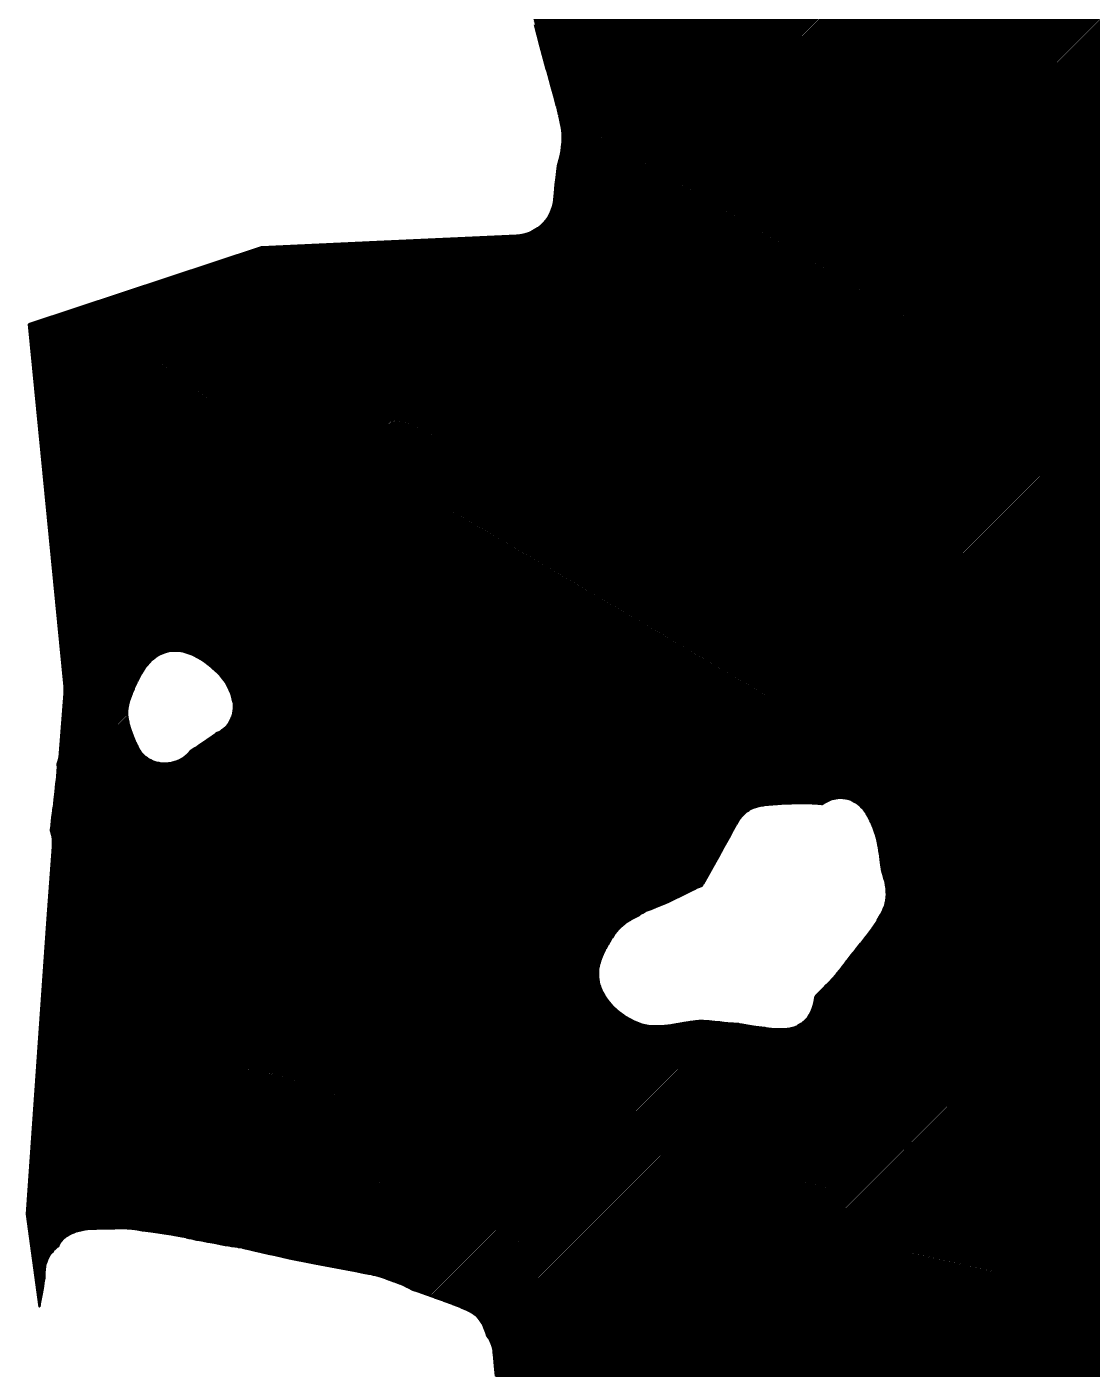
# Model space of a CAD drawing. Header units: metres. Extents: x 729569 to 733474, y 1423763 to 1426173.
# Drawn here: x 731345.8 to 731479.6, y 1424383.6 to 1424552.2 of the extents above; entities that cross this region are included whole.
import ezdxf

# ---------------------------------------------------------------- set-up
doc = ezdxf.new("R2010")
doc.units = ezdxf.units.M
for name, color, linetype in [('GREEN_AREA', 7, 'Continuous'), ('PARCEL_BORDER', 7, 'Continuous'), ('PARCEL_L', 7, 'Continuous'), ('PARCEL_S', 7, 'Continuous'), ('ROADS_LOCAL', 7, 'Continuous'), ('ROADS_MAIN', 7, 'Continuous')]:
    doc.layers.add(name, color=color, linetype=linetype)

msp = doc.modelspace()

# ---------------------------------------------------------------- hatches: boundary and pattern name
at = {"layer": 'GREEN_AREA', "true_color": 0x96c896}
h = msp.add_hatch(dxfattribs=at)
h.set_pattern_fill('SOLID')
h.paths.add_polyline_path([(731404.4, 1424385.81), (731404.28, 1424386.51), (731404.17, 1424386.82), (731404.04, 1424387.12), (731403.88, 1424387.4), (731403.62, 1424387.77), (731403.53, 1424388.1), (731403.41, 1424388.44), (731403.24, 1424388.86), (731403.09, 1424389.18), (731402.91, 1424389.48), (731402.46, 1424390.07), (731402.25, 1424390.3), (731402.01, 1424390.49), (731401.75, 1424390.67), (731401.38, 1424390.89), (731401.05, 1424391.06), (731400.23, 1424391.42), (731399.23, 1424391.81), (731398.11, 1424392.23), (731394.1, 1424393.64), (731393.5, 1424393.97), (731393.04, 1424394.18), (731391.93, 1424394.62), (731390.21, 1424395.25), (731389.62, 1424395.41), (731389.05, 1424395.53), (731381.94, 1424396.89), (731378.77, 1424397.52), (731377, 1424397.91), (731372.8, 1424398.87), (731371.13, 1424399.13), (731367.74, 1424399.75), (731366.79, 1424399.94), (731365.37, 1424400.26), (731364.8, 1424400.36), (731361.01, 1424400.95), (731359.02, 1424401.22), (731358.37, 1424401.29), (731358.03, 1424401.32), (731357.51, 1424401.33), (731356.6, 1424401.27), (731354.44, 1424401.25), (731353.74, 1424401.22), (731353.05, 1424401.14), (731352.68, 1424401.07), (731352.14, 1424400.94), (731351.4, 1424400.69), (731351.01, 1424400.49), (731350.76, 1424400.34), (731350.52, 1424400.16), (731350.3, 1424399.96), (731350.1, 1424399.73), (731349.92, 1424399.49), (731349.77, 1424399.23), (731349.67, 1424399.01), (731349.26, 1424398.69), (731349.08, 1424398.51), (731348.73, 1424398.09), (731348.57, 1424397.86), (731348.43, 1424397.61), (731348.31, 1424397.35), (731348.12, 1424396.78), (731348.04, 1424396.45), (731348, 1424396.11), (731347.98, 1424395.75), (731347.96, 1424395.04), (731347.33, 1424391.45), (731345.75, 1424403.08), (731348.35, 1424440.18), (731349.03, 1424449.21), (731349.04, 1424449.7), (731349.01, 1424450.19), (731348.93, 1424450.68), (731348.77, 1424451.23), (731348.85, 1424451.83), (731348.95, 1424452.89), (731349.24, 1424455.13), (731349.46, 1424457.14), (731349.61, 1424458.67), (731349.63, 1424459.16), (731349.61, 1424459.59), (731349.75, 1424459.99), (731349.86, 1424460.48), (731349.92, 1424460.97), (731350.48, 1424468.48), (731350.5, 1424468.92), (731350.47, 1424469.35), (731346.01, 1424514.85), (731375.26, 1424524.54), (731389.75, 1424525.19), (731354.18, 1424464.52), (731360.13, 1424461.03), (731360.28, 1424460.85), (731360.48, 1424460.65), (731360.68, 1424460.48), (731360.91, 1424460.32), (731361.2, 1424460.14), (731361.52, 1424459.99), (731361.75, 1424459.9), (731362.18, 1424459.78), (731362.31, 1424459.75), (731425.9, 1424422.47), (731404.4, 1424385.81)])
h.paths.add_polyline_path([(731403.71, 1424387.81), (731403.96, 1424387.45), (731404.13, 1424387.17), (731404.27, 1424386.86), (731404.37, 1424386.53), (731404.46, 1424386.11), (731416.67, 1424406.94), (731392.77, 1424420.96), (731379.05, 1424397.57), (731381.96, 1424396.99), (731389.06, 1424395.63), (731389.64, 1424395.51), (731390.05, 1424395.4), (731391.25, 1424394.98), (731392.67, 1424394.44), (731393.27, 1424394.19), (731394.14, 1424393.74), (731398.14, 1424392.32), (731399.27, 1424391.9), (731400.27, 1424391.51), (731401.1, 1424391.15), (731401.43, 1424390.97), (731401.8, 1424390.75), (731402.07, 1424390.57), (731402.31, 1424390.37), (731402.54, 1424390.14), (731402.99, 1424389.53), (731403.18, 1424389.22), (731403.34, 1424388.9), (731403.51, 1424388.48), (731403.62, 1424388.13), (731403.71, 1424387.81)])
h = msp.add_hatch(dxfattribs=at)
h.set_pattern_fill('SOLID')
h.paths.add_polyline_path([(731404.79, 1424346.29), (731404.89, 1424348.56), (731405.07, 1424354.04), (731405.23, 1424360.01), (731405.31, 1424363.64), (731442.19, 1424426.53), (731442.31, 1424426.57), (731442.66, 1424426.73), (731442.87, 1424426.84), (731443.14, 1424427.03), (731443.34, 1424427.18), (731443.65, 1424427.48), (731443.82, 1424427.67), (731443.98, 1424427.86), (731444.25, 1424428.31), (731444.42, 1424428.64), (731444.55, 1424428.98), (731444.66, 1424429.36), (731444.75, 1424429.73), (731444.86, 1424430.41), (731445.16, 1424430.76), (731446.62, 1424432.23), (731447.12, 1424432.77), (731447.95, 1424433.76), (731449.36, 1424435.59), (731451.23, 1424437.96), (731451.93, 1424438.89), (731452.56, 1424439.8), (731453.1, 1424440.68), (731453.3, 1424441.07), (731453.61, 1424441.86), (731453.68, 1424442.12), (731453.73, 1424442.38), (731453.82, 1424443.22), (731453.81, 1424443.51), (731453.75, 1424444.23), (731453.61, 1424444.93), (731453.4, 1424445.65), (731482.72, 1424495.67), (731499.85, 1424485.62), (731469.97, 1424434.68), (731499.48, 1424417.37), (731499.75, 1424417.03), (731500.08, 1424416.69), (731500.58, 1424416.25), (731501.18, 1424415.86), (731501.49, 1424415.68), (731501.82, 1424415.55), (731502.26, 1424415.4), (731502.51, 1424415.32), (731502.77, 1424415.27), (731503.13, 1424415.23), (731541.69, 1424392.62), (731535.12, 1424381.41), (731463.4, 1424423.46), (731414.73, 1424340.45), (731404.79, 1424346.29)])
at = {"layer": 'PARCEL_L', "true_color": 0xffffc8}
h = msp.add_hatch(dxfattribs=at)
h.set_pattern_fill('SOLID')
h.paths.add_polyline_path([(731453.37, 1424633.7), (731525.09, 1424591.64), (731476.42, 1424508.64), (731411.08, 1424546.94), (731409.94, 1424551.21), (731409.61, 1424552.5), (731409.37, 1424553.55), (731409.23, 1424554.27), (731409.11, 1424555.1), (731409.02, 1424555.94), (731408.95, 1424556.77), (731408.89, 1424557.84), (731441.38, 1424613.25), (731441.75, 1424612.89), (731442.53, 1424612.24), (731443.23, 1424611.72), (731444.11, 1424611.16), (731444.39, 1424611.01), (731445.1, 1424610.68), (731445.62, 1424610.51), (731445.87, 1424610.45), (731446.13, 1424610.41), (731446.53, 1424610.39), (731446.84, 1424610.4), (731447.14, 1424610.43), (731447.49, 1424610.52), (731447.76, 1424610.61), (731448.01, 1424610.72), (731448.3, 1424610.89), (731448.57, 1424611.08), (731448.82, 1424611.29), (731449.13, 1424611.65), (731449.32, 1424611.9), (731449.48, 1424612.18), (731449.71, 1424612.73), (731449.81, 1424613.02), (731449.87, 1424613.32), (731449.96, 1424613.81), (731449.99, 1424614.16), (731450.03, 1424614.88), (731450.02, 1424615.6), (731450.08, 1424615.77), (731450.16, 1424616.05), (731450.21, 1424616.34), (731450.22, 1424616.63), (731450.21, 1424616.92), (731450.17, 1424617.21), (731450.11, 1424617.5), (731450.01, 1424617.77), (731449.89, 1424618.04), (731449.75, 1424618.29), (731449.58, 1424618.53), (731449.38, 1424618.75), (731449.17, 1424618.95), (731448.94, 1424619.13), (731448.69, 1424619.29), (731448.43, 1424619.42), (731448.16, 1424619.52), (731447.88, 1424619.6), (731447.42, 1424619.67), (731447.03, 1424619.69), (731446.64, 1424619.69), (731445.83, 1424619.64), (731445.08, 1424619.55), (731453.37, 1424633.7)])
h = msp.add_hatch(dxfattribs=at)
h.set_pattern_fill('SOLID')
h.paths.add_polyline_path([(731354.18, 1424464.52), (731389.75, 1424525.19), (731407.28, 1424525.98), (731407.76, 1424526.03), (731408.23, 1424526.12), (731408.69, 1424526.25), (731409.13, 1424526.43), (731409.56, 1424526.65), (731409.96, 1424526.91), (731410.33, 1424527.2), (731410.68, 1424527.53), (731410.99, 1424527.89), (731411.27, 1424528.28), (731411.51, 1424528.7), (731411.7, 1424529.14), (731411.86, 1424529.59), (731411.97, 1424530.05), (731412.04, 1424530.53), (731412.21, 1424532.39), (731412.44, 1424534.41), (731412.5, 1424534.74), (731412.73, 1424535.65), (731412.85, 1424536.16), (731412.93, 1424536.59), (731472.37, 1424501.74), (731444.76, 1424454.64), (731443.71, 1424454.69), (731441.81, 1424454.66), (731440.08, 1424454.58), (731438.43, 1424454.43), (731437.92, 1424454.35), (731437.56, 1424454.27), (731437.04, 1424454.11), (731436.76, 1424453.98), (731436.29, 1424453.69), (731436.09, 1424453.54), (731435.91, 1424453.38), (731435.73, 1424453.2), (731435.4, 1424452.82), (731435.06, 1424452.33), (731431.94, 1424446.67), (731430.6, 1424444.3), (731430.31, 1424444.21), (731430.03, 1424444.09), (731427.17, 1424442.68), (731426, 1424442.13), (731424.76, 1424441.62), (731423.48, 1424441.12), (731423.12, 1424440.94), (731422.88, 1424440.78), (731422.69, 1424440.63), (731421.87, 1424440.22), (731421.6, 1424440.06), (731421.17, 1424439.78), (731420.88, 1424439.56), (731420.56, 1424439.29), (731420.12, 1424438.86), (731419.92, 1424438.64), (731419.53, 1424438.15), (731419.21, 1424437.67), (731418.99, 1424437.3), (731418.48, 1424436.41), (731418.15, 1424435.75), (731418.03, 1424435.46), (731417.82, 1424434.91), (731417.7, 1424434.49), (731417.57, 1424433.8), (731417.54, 1424433), (731417.58, 1424432.57), (731417.65, 1424432.16), (731417.79, 1424431.67), (731417.98, 1424431.2), (731418.3, 1424430.6), (731418.55, 1424430.21), (731418.77, 1424429.92), (731419.18, 1424429.43), (731419.42, 1424429.18), (731419.91, 1424428.71), (731420.16, 1424428.5), (731420.73, 1424428.06), (731421.01, 1424427.87), (731421.63, 1424427.51), (731421.98, 1424427.33), (731422.62, 1424427.06), (731422.91, 1424426.95), (731423.22, 1424426.87), (731424.13, 1424426.7), (731425.17, 1424426.68), (731425.48, 1424426.69), (731426.49, 1424426.79), (731427.46, 1424426.93), (731428.63, 1424427.14), (731425.9, 1424422.47), (731362.31, 1424459.75), (731362.68, 1424459.7), (731362.98, 1424459.68), (731363.27, 1424459.69), (731363.82, 1424459.74), (731364.34, 1424459.87), (731364.65, 1424459.97), (731364.94, 1424460.1), (731365.22, 1424460.26), (731365.71, 1424460.6), (731365.94, 1424460.8), (731366.25, 1424461.15), (731366.32, 1424461.21), (731369.38, 1424463.33), (731370.08, 1424463.72), (731370.57, 1424464.09), (731370.8, 1424464.3), (731371, 1424464.54), (731371.32, 1424465.04), (731371.45, 1424465.28), (731371.56, 1424465.52), (731371.64, 1424465.78), (731371.7, 1424466.05), (731371.74, 1424466.31), (731371.76, 1424466.89), (731371.75, 1424467.14), (731371.71, 1424467.4), (731371.55, 1424468.07), (731371.42, 1424468.47), (731371.22, 1424468.95), (731371.06, 1424469.27), (731370.79, 1424469.76), (731370.56, 1424470.1), (731370.23, 1424470.53), (731369.99, 1424470.82), (731369.66, 1424471.15), (731369.06, 1424471.7), (731368.36, 1424472.26), (731367.54, 1424472.81), (731367.24, 1424472.99), (731366.39, 1424473.41), (731365.66, 1424473.65), (731365.39, 1424473.73), (731365.11, 1424473.77), (731364.48, 1424473.84), (731363.98, 1424473.82), (731363.48, 1424473.75), (731363.17, 1424473.67), (731362.84, 1424473.56), (731362.42, 1424473.36), (731362.16, 1424473.21), (731361.61, 1424472.8), (731361.39, 1424472.62), (731361.2, 1424472.42), (731360.82, 1424471.98), (731360.56, 1424471.64), (731360.12, 1424470.97), (731359.98, 1424470.72), (731359.53, 1424469.84), (731359.18, 1424469.05), (731358.7, 1424467.82), (731358.53, 1424467.31), (731358.44, 1424466.89), (731358.38, 1424466.36), (731358.37, 1424466.12), (731358.39, 1424465.5), (731358.44, 1424465.21), (731358.59, 1424464.59), (731358.8, 1424463.9), (731359.08, 1424463.13), (731359.33, 1424462.49), (731359.58, 1424461.93), (731359.82, 1424461.5), (731360.13, 1424461.03), (731354.18, 1424464.52)])
h = msp.add_hatch(dxfattribs=at)
h.set_pattern_fill('SOLID')
h.paths.add_polyline_path([(731469.97, 1424434.68), (731499.85, 1424485.62), (731571.57, 1424443.57), (731541.69, 1424392.62), (731503.13, 1424415.23), (731503.75, 1424415.24), (731504.16, 1424415.27), (731505.03, 1424415.42), (731506, 1424415.65), (731506.73, 1424415.88), (731507.46, 1424416.17), (731507.85, 1424416.36), (731508.1, 1424416.5), (731508.38, 1424416.69), (731508.64, 1424416.91), (731508.93, 1424417.21), (731509.1, 1424417.42), (731509.28, 1424417.7), (731509.42, 1424417.97), (731509.53, 1424418.24), (731509.63, 1424418.56), (731509.7, 1424418.95), (731509.74, 1424419.32), (731509.73, 1424419.68), (731509.65, 1424420.24), (731509.56, 1424420.58), (731509.35, 1424421.15), (731509.22, 1424421.41), (731508.88, 1424421.98), (731508.45, 1424422.53), (731508.19, 1424422.82), (731507.86, 1424423.14), (731507.55, 1424423.4), (731507.15, 1424423.68), (731506.55, 1424423.99), (731506.27, 1424424.11), (731505.59, 1424424.34), (731505.04, 1424424.49), (731504.4, 1424424.63), (731503.97, 1424424.7), (731503.68, 1424424.73), (731503.4, 1424424.73), (731502.94, 1424424.7), (731502.51, 1424424.63), (731502.12, 1424424.52), (731501.73, 1424424.38), (731501.36, 1424424.19), (731501.12, 1424424.04), (731500.82, 1424423.81), (731500.63, 1424423.63), (731500.45, 1424423.44), (731500.3, 1424423.23), (731499.9, 1424422.62), (731499.59, 1424422.13), (731499.31, 1424421.63), (731499.17, 1424421.35), (731498.96, 1424420.83), (731498.89, 1424420.57), (731498.8, 1424420.04), (731498.78, 1424419.71), (731498.79, 1424419.38), (731498.85, 1424418.84), (731498.92, 1424418.54), (731499.11, 1424418.03), (731499.24, 1424417.76), (731499.39, 1424417.5), (731499.48, 1424417.37), (731469.97, 1424434.68)])
h = msp.add_hatch(dxfattribs=at)
h.set_pattern_fill('SOLID')
h.paths.add_polyline_path([(731463.4, 1424423.46), (731535.12, 1424381.41), (731486.45, 1424298.4), (731414.73, 1424340.45), (731463.4, 1424423.46)])
at = {"layer": 'PARCEL_S', "true_color": 0xffc8c8}
h = msp.add_hatch(dxfattribs=at)
h.set_pattern_fill('SOLID')
h.paths.add_polyline_path([(731392.77, 1424420.96), (731416.67, 1424406.94), (731404.46, 1424386.11), (731404.37, 1424386.53), (731404.27, 1424386.86), (731404.13, 1424387.17), (731403.96, 1424387.45), (731403.71, 1424387.81), (731403.62, 1424388.13), (731403.51, 1424388.47), (731403.34, 1424388.9), (731403.18, 1424389.23), (731402.99, 1424389.53), (731402.54, 1424390.13), (731402.31, 1424390.37), (731402.06, 1424390.58), (731401.81, 1424390.75), (731401.43, 1424390.97), (731401.09, 1424391.15), (731400.27, 1424391.51), (731399.27, 1424391.9), (731397.01, 1424392.73), (731394.14, 1424393.74), (731393.27, 1424394.19), (731392.67, 1424394.44), (731391.25, 1424394.98), (731390.05, 1424395.4), (731389.64, 1424395.51), (731389.06, 1424395.63), (731381.96, 1424396.99), (731379.05, 1424397.57), (731392.77, 1424420.96)])
at = {"layer": 'ROADS_LOCAL', "true_color": 0xff00ff}
h = msp.add_hatch(dxfattribs=at)
h.set_pattern_fill('SOLID')
h.paths.add_polyline_path([(731412.93, 1424536.59), (731413.01, 1424537.13), (731413.06, 1424537.72), (731413.08, 1424538.34), (731413.07, 1424538.76), (731412.95, 1424539.7), (731412.7, 1424540.9), (731412.39, 1424542.14), (731411.08, 1424546.94), (731476.42, 1424508.64), (731475.78, 1424507.54), (731475.59, 1424507.41), (731475.09, 1424507), (731474.64, 1424506.54), (731474.23, 1424506.03), (731473.88, 1424505.49), (731473.58, 1424504.92), (731473.33, 1424504.31), (731473.15, 1424503.69), (731473.03, 1424503.06), (731473.01, 1424502.83), (731472.37, 1424501.74), (731412.93, 1424536.59)])
at = {"layer": 'ROADS_MAIN', "true_color": 0xff0000}
h = msp.add_hatch(dxfattribs=at)
h.set_pattern_fill('SOLID')
h.paths.add_polyline_path([(731473.01, 1424502.83), (731473.03, 1424503.06), (731473.15, 1424503.69), (731473.33, 1424504.31), (731473.58, 1424504.92), (731473.88, 1424505.49), (731474.23, 1424506.03), (731474.64, 1424506.54), (731475.09, 1424507), (731475.59, 1424507.41), (731475.78, 1424507.54), (731562.18, 1424654.9), (731562.2, 1424655.13), (731562.32, 1424655.76), (731562.5, 1424656.39), (731562.74, 1424656.99), (731563.04, 1424657.56), (731563.4, 1424658.1), (731563.8, 1424658.61), (731564.26, 1424659.07), (731564.75, 1424659.49), (731564.94, 1424659.61), (731651.35, 1424806.97), (731651.37, 1424807.2), (731651.49, 1424807.84), (731651.67, 1424808.46), (731651.91, 1424809.06), (731652.21, 1424809.63), (731652.56, 1424810.17), (731652.97, 1424810.68), (731653.42, 1424811.14), (731653.92, 1424811.56), (731654.11, 1424811.69), (731740.51, 1424959.04), (731740.53, 1424959.27), (731740.65, 1424959.91), (731740.84, 1424960.53), (731741.08, 1424961.13), (731741.38, 1424961.7), (731741.73, 1424962.25), (731742.14, 1424962.75), (731742.59, 1424963.21), (731743.09, 1424963.63), (731743.28, 1424963.76), (731829.68, 1425111.12), (731829.7, 1425111.34), (731829.82, 1425111.98), (731830, 1425112.6), (731830.24, 1425113.2), (731830.54, 1425113.78), (731830.9, 1425114.32), (731831.3, 1425114.82), (731831.76, 1425115.29), (731832.25, 1425115.7), (731832.44, 1425115.83), (731918.85, 1425263.19), (731918.87, 1425263.42), (731918.99, 1425264.05), (731919.17, 1425264.67), (731919.41, 1425265.27), (731919.71, 1425265.85), (731920.07, 1425266.39), (731920.47, 1425266.9), (731920.92, 1425267.36), (731921.42, 1425267.77), (731921.61, 1425267.9), (731951.44, 1425318.77), (731961.25, 1425311.78), (731931.96, 1425261.83), (731931.94, 1425261.6), (731931.82, 1425260.97), (731931.64, 1425260.35), (731931.4, 1425259.75), (731931.1, 1425259.17), (731930.74, 1425258.63), (731930.34, 1425258.13), (731929.88, 1425257.66), (731929.39, 1425257.25), (731929.2, 1425257.12), (731842.8, 1425109.76), (731842.77, 1425109.53), (731842.65, 1425108.9), (731842.47, 1425108.27), (731842.23, 1425107.67), (731841.93, 1425107.1), (731841.58, 1425106.56), (731841.17, 1425106.05), (731840.72, 1425105.59), (731840.22, 1425105.18), (731840.03, 1425105.05), (731753.63, 1424957.69), (731753.61, 1424957.46), (731753.49, 1424956.82), (731753.31, 1424956.2), (731753.06, 1424955.6), (731752.76, 1424955.03), (731752.41, 1424954.49), (731752, 1424953.98), (731751.55, 1424953.52), (731751.05, 1424953.1), (731750.86, 1424952.97), (731664.46, 1424805.62), (731664.44, 1424805.39), (731664.32, 1424804.75), (731664.14, 1424804.13), (731663.9, 1424803.53), (731663.6, 1424802.96), (731663.24, 1424802.41), (731662.84, 1424801.91), (731662.38, 1424801.45), (731661.89, 1424801.03), (731661.7, 1424800.9), (731575.29, 1424653.54), (731575.27, 1424653.32), (731575.15, 1424652.68), (731574.97, 1424652.06), (731574.73, 1424651.46), (731574.43, 1424650.88), (731574.08, 1424650.34), (731573.67, 1424649.84), (731573.22, 1424649.38), (731572.72, 1424648.96), (731572.53, 1424648.83), (731486.13, 1424501.47), (731486.11, 1424501.25), (731485.99, 1424500.61), (731485.81, 1424499.99), (731485.56, 1424499.39), (731485.26, 1424498.81), (731484.91, 1424498.27), (731484.5, 1424497.77), (731484.05, 1424497.3), (731483.55, 1424496.89), (731483.36, 1424496.76), (731453.4, 1424445.65), (731453.29, 1424446.02), (731453.21, 1424446.4), (731452.94, 1424448.37), (731452.79, 1424449.29), (731452.66, 1424449.95), (731452.44, 1424450.77), (731452.14, 1424451.6), (731451.85, 1424452.31), (731451.47, 1424453.06), (731451.27, 1424453.41), (731451.03, 1424453.75), (731450.86, 1424453.97), (731450.67, 1424454.17), (731450.25, 1424454.57), (731449.99, 1424454.75), (731449.64, 1424454.96), (731449.34, 1424455.1), (731448.98, 1424455.23), (731448.63, 1424455.3), (731448.35, 1424455.34), (731447.94, 1424455.36), (731447.66, 1424455.34), (731447.38, 1424455.3), (731446.94, 1424455.19), (731446.7, 1424455.11), (731446.2, 1424454.88), (731445.68, 1424454.56), (731444.76, 1424454.64), (731473.01, 1424502.83)])
h = msp.add_hatch(dxfattribs=at)
h.set_pattern_fill('SOLID')
h.paths.add_polyline_path([(731428.63, 1424427.14), (731429.79, 1424427.33), (731430.2, 1424427.36), (731430.81, 1424427.34), (731431.51, 1424427.3), (731433.8, 1424427.07), (731435.21, 1424426.97), (731437.34, 1424426.62), (731438.5, 1424426.46), (731439.87, 1424426.32), (731440.56, 1424426.3), (731440.91, 1424426.31), (731441.31, 1424426.34), (731441.57, 1424426.37), (731441.83, 1424426.43), (731442.19, 1424426.53), (731405.31, 1424363.64), (731405.32, 1424366.49), (731405.27, 1424371.54), (731405.33, 1424371.93), (731405.34, 1424372.22), (731405.26, 1424375.05), (731405.17, 1424376.5), (731404.91, 1424379.98), (731404.58, 1424383.97), (731404.4, 1424385.81), (731428.63, 1424427.14)])

# ---------------------------------------------------------------- linework, layer by layer
at = {"layer": 'PARCEL_BORDER', "lineweight": 50, "true_color": 0x323232}
for points in [[(731525.09, 1424591.64), (731476.42, 1424508.64), (731411.08, 1424546.94), (731410.74, 1424548.18), (731410.32, 1424549.74), (731409.94, 1424551.21), (731409.61, 1424552.5)], [(731499.48, 1424417.37), (731469.97, 1424434.68), (731469.97, 1424434.68), (731499.85, 1424485.62)]]:
    msp.add_lwpolyline(points, dxfattribs=at)
for points in [[(731354.18, 1424464.52), (731389.75, 1424525.19), (731407.28, 1424525.98), (731407.76, 1424526.03), (731408.23, 1424526.12), (731408.69, 1424526.25), (731409.13, 1424526.43), (731409.56, 1424526.65), (731409.96, 1424526.91), (731410.33, 1424527.2), (731410.68, 1424527.53), (731410.99, 1424527.89), (731411.27, 1424528.28), (731411.51, 1424528.7), (731411.7, 1424529.14), (731411.86, 1424529.59), (731411.97, 1424530.05), (731412.04, 1424530.53), (731412.11, 1424531.33), (731412.21, 1424532.39), (731412.31, 1424533.3), (731412.39, 1424534.02), (731412.44, 1424534.41), (731412.5, 1424534.74), (731412.57, 1424535.05), (731412.69, 1424535.5), (731412.73, 1424535.65), (731412.85, 1424536.16), (731412.93, 1424536.59), (731412.93, 1424536.59), (731472.37, 1424501.74), (731444.76, 1424454.64), (731444.6, 1424454.65), (731444.46, 1424454.66), (731443.84, 1424454.69), (731443.71, 1424454.69), (731443.14, 1424454.69), (731443.1, 1424454.69), (731442.49, 1424454.68), (731442.46, 1424454.68), (731441.84, 1424454.66), (731441.81, 1424454.66), (731441.2, 1424454.64), (731441.16, 1424454.64), (731440.61, 1424454.61), (731440.55, 1424454.61), (731440.08, 1424454.58), (731440.03, 1424454.58), (731439.51, 1424454.54), (731439.48, 1424454.53), (731438.96, 1424454.49), (731438.9, 1424454.48), (731438.43, 1424454.43), (731438.29, 1424454.41), (731437.92, 1424454.35), (731437.56, 1424454.27), (731437.33, 1424454.21), (731437.04, 1424454.11), (731436.76, 1424453.98), (731436.49, 1424453.82), (731436.29, 1424453.69), (731436.09, 1424453.54), (731435.91, 1424453.38), (731435.73, 1424453.2), (731435.58, 1424453.04), (731435.4, 1424452.82), (731435.25, 1424452.62), (731435.06, 1424452.33), (731434.9, 1424452.04), (731434.86, 1424451.99), (731434.49, 1424451.31), (731434.48, 1424451.3), (731433.96, 1424450.33), (731433.32, 1424449.18), (731432.64, 1424447.92), (731431.94, 1424446.67), (731431.3, 1424445.51), (731430.75, 1424444.56), (731430.6, 1424444.3), (731430.59, 1424444.3), (731430.31, 1424444.21), (731430.03, 1424444.09), (731429.85, 1424444.01), (731429.83, 1424444), (731429.37, 1424443.77), (731428.71, 1424443.44), (731427.94, 1424443.06), (731427.17, 1424442.68), (731426.48, 1424442.36), (731426, 1424442.13), (731425.41, 1424441.88), (731424.76, 1424441.62), (731424.16, 1424441.39), (731423.79, 1424441.24), (731423.78, 1424441.24), (731423.6, 1424441.17), (731423.54, 1424441.14), (731423.48, 1424441.12), (731423.13, 1424440.94), (731423.12, 1424440.94), (731422.88, 1424440.78), (731422.69, 1424440.63), (731422.53, 1424440.55), (731422.38, 1424440.48), (731421.87, 1424440.22), (731421.6, 1424440.06), (731421.17, 1424439.78), (731420.88, 1424439.56), (731420.56, 1424439.29), (731420.38, 1424439.12), (731420.12, 1424438.86), (731419.92, 1424438.64), (731419.69, 1424438.37), (731419.53, 1424438.15), (731419.31, 1424437.84), (731419.21, 1424437.67), (731418.99, 1424437.3), (731418.98, 1424437.28), (731418.76, 1424436.9), (731418.74, 1424436.87), (731418.48, 1424436.41), (731418.4, 1424436.26), (731418.15, 1424435.75), (731418.03, 1424435.46), (731417.82, 1424434.91), (731417.76, 1424434.7), (731417.7, 1424434.49), (731417.61, 1424434.05), (731417.57, 1424433.8), (731417.55, 1424433.55), (731417.54, 1424433.23), (731417.54, 1424433), (731417.55, 1424432.78), (731417.58, 1424432.57), (731417.63, 1424432.26), (731417.65, 1424432.16), (731417.7, 1424431.97), (731417.72, 1424431.88), (731417.79, 1424431.67), (731417.86, 1424431.49), (731417.98, 1424431.2), (731418.12, 1424430.91), (731418.3, 1424430.6), (731418.55, 1424430.21), (731418.77, 1424429.92), (731419.18, 1424429.43), (731419.42, 1424429.18), (731419.91, 1424428.71), (731420.16, 1424428.5), (731420.73, 1424428.06), (731421.01, 1424427.87), (731421.63, 1424427.51), (731421.98, 1424427.33), (731422.62, 1424427.06), (731422.91, 1424426.95), (731423.22, 1424426.87), (731423.86, 1424426.74), (731424.13, 1424426.7), (731424.41, 1424426.69), (731425.17, 1424426.68), (731425.48, 1424426.69), (731426.32, 1424426.77), (731426.49, 1424426.79), (731427.38, 1424426.92), (731427.46, 1424426.93), (731428.35, 1424427.09), (731428.63, 1424427.14), (731425.9, 1424422.47), (731362.31, 1424459.75), (731362.47, 1424459.73), (731362.68, 1424459.7), (731362.98, 1424459.68), (731363.27, 1424459.69), (731363.54, 1424459.71), (731363.82, 1424459.74), (731364.08, 1424459.8), (731364.34, 1424459.87), (731364.65, 1424459.97), (731364.94, 1424460.1), (731365.22, 1424460.26), (731365.47, 1424460.42), (731365.71, 1424460.6), (731365.94, 1424460.8), (731366.14, 1424461.02), (731366.25, 1424461.15), (731366.32, 1424461.21), (731366.91, 1424461.61), (731367.66, 1424462.14), (731368.43, 1424462.67), (731369.07, 1424463.11), (731369.09, 1424463.12), (731369.38, 1424463.33), (731369.51, 1424463.41), (731369.73, 1424463.52), (731370.08, 1424463.72), (731370.32, 1424463.89), (731370.57, 1424464.09), (731370.8, 1424464.3), (731371, 1424464.54), (731371.18, 1424464.8), (731371.32, 1424465.04), (731371.45, 1424465.28), (731371.56, 1424465.52), (731371.64, 1424465.78), (731371.7, 1424466.05), (731371.74, 1424466.31), (731371.75, 1424466.59), (731371.76, 1424466.89), (731371.75, 1424467.14), (731371.71, 1424467.4), (731371.66, 1424467.65), (731371.55, 1424468.07), (731371.42, 1424468.47), (731371.22, 1424468.95), (731371.06, 1424469.27), (731370.79, 1424469.76), (731370.56, 1424470.1), (731370.23, 1424470.53), (731369.99, 1424470.82), (731369.66, 1424471.15), (731369.52, 1424471.28), (731369.06, 1424471.7), (731368.91, 1424471.82), (731368.36, 1424472.26), (731368.16, 1424472.4), (731367.54, 1424472.81), (731367.24, 1424472.99), (731366.61, 1424473.31), (731366.39, 1424473.41), (731366.16, 1424473.49), (731365.66, 1424473.65), (731365.39, 1424473.73), (731365.11, 1424473.77), (731364.76, 1424473.82), (731364.48, 1424473.84), (731364.2, 1424473.83), (731363.98, 1424473.82), (731363.59, 1424473.77), (731363.48, 1424473.75), (731363.17, 1424473.67), (731363.06, 1424473.63), (731362.84, 1424473.56), (731362.63, 1424473.46), (731362.42, 1424473.36), (731362.16, 1424473.21), (731361.91, 1424473.04), (731361.61, 1424472.8), (731361.39, 1424472.62), (731361.2, 1424472.42), (731360.82, 1424471.98), (731360.56, 1424471.64), (731360.12, 1424470.97), (731359.98, 1424470.72), (731359.61, 1424470), (731359.53, 1424469.84), (731359.22, 1424469.15), (731359.18, 1424469.05), (731358.96, 1424468.5), (731358.95, 1424468.47), (731358.82, 1424468.13), (731358.7, 1424467.82), (731358.62, 1424467.59), (731358.53, 1424467.31), (731358.44, 1424466.89), (731358.4, 1424466.6), (731358.38, 1424466.36), (731358.37, 1424466.12), (731358.37, 1424465.8), (731358.39, 1424465.5), (731358.44, 1424465.21), (731358.52, 1424464.84), (731358.59, 1424464.59), (731358.76, 1424464.02), (731358.8, 1424463.9), (731359.04, 1424463.24), (731359.08, 1424463.13), (731359.33, 1424462.49), (731359.39, 1424462.35), (731359.58, 1424461.93), (731359.69, 1424461.72), (731359.82, 1424461.5), (731360.03, 1424461.17), (731360.1, 1424461.07), (731360.13, 1424461.03), (731354.18, 1424464.52)], [(731463.4, 1424423.46), (731535.12, 1424381.41), (731486.45, 1424298.4), (731414.73, 1424340.45), (731463.4, 1424423.46)], [(731392.77, 1424420.96), (731416.67, 1424406.94), (731404.46, 1424386.11), (731404.44, 1424386.21), (731404.44, 1424386.21), (731404.37, 1424386.53), (731404.37, 1424386.54), (731404.27, 1424386.85), (731404.27, 1424386.86), (731404.13, 1424387.16), (731404.13, 1424387.17), (731403.96, 1424387.45), (731403.96, 1424387.45), (731403.83, 1424387.66), (731403.82, 1424387.66), (731403.71, 1424387.81), (731403.62, 1424388.13), (731403.62, 1424388.13), (731403.51, 1424388.47), (731403.51, 1424388.48), (731403.34, 1424388.9), (731403.33, 1424388.9), (731403.18, 1424389.22), (731403.18, 1424389.23), (731402.99, 1424389.53), (731402.99, 1424389.53), (731402.74, 1424389.89), (731402.74, 1424389.89), (731402.54, 1424390.13), (731402.54, 1424390.14), (731402.32, 1424390.37), (731402.31, 1424390.37), (731402.07, 1424390.57), (731402.06, 1424390.58), (731401.81, 1424390.75), (731401.8, 1424390.75), (731401.43, 1424390.97), (731401.43, 1424390.98), (731401.1, 1424391.15), (731401.09, 1424391.15), (731400.38, 1424391.46), (731400.38, 1424391.46), (731400.27, 1424391.51), (731400.27, 1424391.51), (731399.32, 1424391.88), (731399.32, 1424391.88), (731399.27, 1424391.9), (731399.27, 1424391.9), (731398.17, 1424392.31), (731398.17, 1424392.31), (731398.14, 1424392.32), (731398.14, 1424392.32), (731397.01, 1424392.73), (731397.01, 1424392.73), (731396.99, 1424392.73), (731396.99, 1424392.73), (731395.9, 1424393.12), (731395.9, 1424393.12), (731395.9, 1424393.12), (731395.9, 1424393.12), (731394.97, 1424393.44), (731394.31, 1424393.67), (731394.14, 1424393.74), (731394.08, 1424393.77), (731393.92, 1424393.85), (731393.92, 1424393.86), (731393.69, 1424393.98), (731393.69, 1424393.98), (731393.55, 1424394.06), (731393.54, 1424394.06), (731393.27, 1424394.19), (731393.27, 1424394.19), (731393.08, 1424394.28), (731393.08, 1424394.28), (731392.67, 1424394.44), (731392.67, 1424394.44), (731392.62, 1424394.47), (731392.61, 1424394.47), (731391.99, 1424394.71), (731391.99, 1424394.71), (731391.96, 1424394.72), (731391.96, 1424394.72), (731391.27, 1424394.97), (731391.27, 1424394.97), (731391.25, 1424394.98), (731391.25, 1424394.98), (731390.64, 1424395.2), (731390.64, 1424395.2), (731390.59, 1424395.22), (731390.59, 1424395.22), (731390.24, 1424395.34), (731390.23, 1424395.34), (731390.05, 1424395.4), (731390.05, 1424395.4), (731389.79, 1424395.47), (731389.79, 1424395.47), (731389.64, 1424395.51), (731389.64, 1424395.51), (731389.4, 1424395.56), (731389.4, 1424395.56), (731389.37, 1424395.57), (731389.36, 1424395.57), (731389.1, 1424395.62), (731389.1, 1424395.62), (731389.06, 1424395.63), (731389.06, 1424395.63), (731388.76, 1424395.69), (731388.76, 1424395.69), (731388.75, 1424395.69), (731388.75, 1424395.69), (731388.09, 1424395.82), (731387.13, 1424396), (731385.97, 1424396.22), (731384.67, 1424396.47), (731383.3, 1424396.73), (731381.96, 1424396.99), (731380.7, 1424397.24), (731379.62, 1424397.45), (731379.05, 1424397.57), (731392.77, 1424420.96)]]:
    msp.add_lwpolyline(points, close=True, dxfattribs=at)
at = {"layer": 'PARCEL_BORDER', "lineweight": 50, "true_color": 0x326432}
msp.add_lwpolyline([(731404.39, 1424385.89), (731404.34, 1424386.19), (731404.28, 1424386.51), (731404.17, 1424386.82), (731404.04, 1424387.12), (731403.88, 1424387.4), (731403.74, 1424387.6), (731403.62, 1424387.77), (731403.53, 1424388.1), (731403.41, 1424388.44), (731403.24, 1424388.86), (731403.09, 1424389.18), (731402.91, 1424389.48), (731402.66, 1424389.83), (731402.46, 1424390.07), (731402.25, 1424390.3), (731402.01, 1424390.49), (731401.75, 1424390.67), (731401.38, 1424390.89), (731401.05, 1424391.06), (731400.34, 1424391.37), (731400.23, 1424391.42), (731399.28, 1424391.79), (731399.23, 1424391.81), (731398.14, 1424392.21), (731398.11, 1424392.23), (731396.97, 1424392.63), (731396.96, 1424392.64), (731395.87, 1424393.02), (731395.86, 1424393.02), (731394.93, 1424393.35), (731394.28, 1424393.58), (731394.1, 1424393.64), (731394.03, 1424393.68), (731393.87, 1424393.77), (731393.87, 1424393.77), (731393.64, 1424393.9), (731393.5, 1424393.97), (731393.23, 1424394.1), (731393.04, 1424394.18), (731392.64, 1424394.35), (731392.58, 1424394.37), (731391.95, 1424394.61), (731391.93, 1424394.62), (731391.23, 1424394.88), (731391.21, 1424394.89), (731390.61, 1424395.11), (731390.56, 1424395.12), (731390.21, 1424395.25), (731390.03, 1424395.3), (731389.76, 1424395.37), (731389.62, 1424395.41), (731389.38, 1424395.46), (731389.34, 1424395.47), (731389.08, 1424395.52), (731389.05, 1424395.53), (731388.75, 1424395.59), (731388.73, 1424395.59), (731388.07, 1424395.72), (731387.11, 1424395.9), (731385.95, 1424396.12), (731384.65, 1424396.37), (731383.28, 1424396.63), (731381.94, 1424396.89), (731380.69, 1424397.14), (731379.6, 1424397.35), (731378.77, 1424397.52), (731377.9, 1424397.71), (731377, 1424397.91), (731376.11, 1424398.11), (731375.26, 1424398.31), (731374.49, 1424398.49), (731373.82, 1424398.64), (731373.81, 1424398.65), (731373.29, 1424398.77), (731373.25, 1424398.78), (731372.9, 1424398.85), (731372.8, 1424398.87), (731372.36, 1424398.95), (731372.29, 1424398.96), (731371.91, 1424399.02), (731371.89, 1424399.02), (731371.53, 1424399.07), (731371.13, 1424399.13), (731370.74, 1424399.2), (731370.1, 1424399.32), (731369.32, 1424399.46), (731368.51, 1424399.61), (731367.74, 1424399.75), (731367.13, 1424399.87), (731366.79, 1424399.94), (731366.48, 1424400), (731366.18, 1424400.08), (731366.17, 1424400.08), (731365.84, 1424400.16), (731365.76, 1424400.18), (731365.37, 1424400.26), (731365.27, 1424400.28), (731364.84, 1424400.36), (731364.8, 1424400.36), (731364.14, 1424400.47), (731364.13, 1424400.47), (731363.33, 1424400.6), (731363.32, 1424400.6), (731362.48, 1424400.73), (731362.47, 1424400.73), (731361.68, 1424400.85), (731361.66, 1424400.85), (731361.01, 1424400.95), (731360.99, 1424400.95), (731360.32, 1424401.04), (731360.31, 1424401.04), (731359.65, 1424401.14), (731359.63, 1424401.14), (731359.02, 1424401.22), (731358.98, 1424401.22), (731358.48, 1424401.28), (731358.37, 1424401.29), (731358.03, 1424401.32), (731357.79, 1424401.33), (731357.51, 1424401.33), (731357.31, 1424401.32), (731357.06, 1424401.31), (731356.99, 1424401.3), (731356.78, 1424401.28), (731356.6, 1424401.27), (731356.34, 1424401.27), (731355.81, 1424401.26), (731355.81, 1424401.26), (731355.17, 1424401.26), (731355.14, 1424401.26), (731354.49, 1424401.25), (731354.44, 1424401.25), (731353.89, 1424401.23), (731353.74, 1424401.22), (731353.37, 1424401.19), (731353.05, 1424401.14), (731352.68, 1424401.07), (731352.5, 1424401.03), (731352.14, 1424400.94), (731351.93, 1424400.88), (731351.64, 1424400.78), (731351.4, 1424400.69), (731351.17, 1424400.58), (731351.01, 1424400.49), (731350.76, 1424400.34), (731350.52, 1424400.16), (731350.3, 1424399.96), (731350.1, 1424399.73), (731349.92, 1424399.49), (731349.77, 1424399.23), (731349.67, 1424399.01), (731349.46, 1424398.85), (731349.26, 1424398.69), (731349.08, 1424398.51), (731348.92, 1424398.32), (731348.73, 1424398.09), (731348.57, 1424397.86), (731348.43, 1424397.61), (731348.31, 1424397.35), (731348.21, 1424397.09), (731348.12, 1424396.78), (731348.04, 1424396.45), (731348, 1424396.11), (731347.98, 1424395.75), (731347.97, 1424395.58), (731347.97, 1424395.26), (731347.96, 1424395.04), (731347.91, 1424394.76), (731347.79, 1424394.04), (731347.62, 1424393.1), (731347.44, 1424392.05), (731347.33, 1424391.45), (731345.75, 1424403.08), (731348.35, 1424440.18), (731349.03, 1424449.21), (731349.04, 1424449.7), (731349.01, 1424450.19), (731348.93, 1424450.68), (731348.8, 1424451.15), (731348.77, 1424451.23), (731348.79, 1424451.35), (731348.85, 1424451.83), (731348.86, 1424451.97), (731348.89, 1424452.42), (731348.95, 1424452.89), (731349.02, 1424453.38), (731349.02, 1424453.42), (731349.12, 1424454.19), (731349.13, 1424454.21), (731349.24, 1424455.13), (731349.24, 1424455.15), (731349.35, 1424456.14), (731349.36, 1424456.16), (731349.46, 1424457.11), (731349.46, 1424457.14), (731349.55, 1424457.98), (731349.55, 1424458.03), (731349.61, 1424458.67), (731349.62, 1424458.82), (731349.63, 1424459.16), (731349.61, 1424459.54), (731349.61, 1424459.59), (731349.75, 1424459.99), (731349.86, 1424460.48), (731349.92, 1424460.97), (731350.48, 1424468.48), (731350.5, 1424468.92), (731350.47, 1424469.35), (731346.01, 1424514.85), (731375.26, 1424524.54), (731389.75, 1424525.19), (731354.18, 1424464.52), (731360.13, 1424461.03), (731360.28, 1424460.85), (731360.48, 1424460.65), (731360.51, 1424460.63), (731360.68, 1424460.48), (731360.86, 1424460.35), (731360.91, 1424460.32), (731361.2, 1424460.14), (731361.29, 1424460.09), (731361.52, 1424459.99), (731361.75, 1424459.9), (731361.9, 1424459.85), (731362.18, 1424459.78), (731362.31, 1424459.75), (731425.9, 1424422.47), (731404.4, 1424385.81), (731404.39, 1424385.89)], close=True, dxfattribs=at)
for points in [[(731405.31, 1424363.64), (731442.19, 1424426.53), (731442.31, 1424426.57), (731442.59, 1424426.7), (731442.66, 1424426.73), (731442.87, 1424426.84), (731443.06, 1424426.97), (731443.14, 1424427.03), (731443.34, 1424427.18), (731443.52, 1424427.35), (731443.65, 1424427.48), (731443.82, 1424427.67), (731443.98, 1424427.86), (731444.11, 1424428.07), (731444.25, 1424428.31), (731444.42, 1424428.64), (731444.55, 1424428.98), (731444.66, 1424429.36), (731444.75, 1424429.73), (731444.82, 1424430.22), (731444.86, 1424430.41), (731444.89, 1424430.45), (731445.16, 1424430.76), (731445.57, 1424431.17), (731446.05, 1424431.64), (731446.06, 1424431.66), (731446.54, 1424432.14), (731446.62, 1424432.23), (731447.04, 1424432.68), (731447.12, 1424432.77), (731447.54, 1424433.26), (731447.56, 1424433.3), (731447.92, 1424433.72), (731447.95, 1424433.76), (731448.28, 1424434.18), (731448.3, 1424434.21), (731448.64, 1424434.65), (731448.65, 1424434.67), (731449.02, 1424435.16), (731449.36, 1424435.59), (731449.89, 1424436.25), (731449.89, 1424436.26), (731450.53, 1424437.06), (731450.55, 1424437.08), (731451.23, 1424437.96), (731451.27, 1424438.01), (731451.93, 1424438.89), (731451.99, 1424438.97), (731452.56, 1424439.8), (731452.67, 1424439.96), (731453.1, 1424440.68), (731453.3, 1424441.07), (731453.52, 1424441.61), (731453.61, 1424441.86), (731453.68, 1424442.12), (731453.73, 1424442.38), (731453.8, 1424442.92), (731453.82, 1424443.22), (731453.81, 1424443.51), (731453.78, 1424444.01), (731453.75, 1424444.23), (731453.71, 1424444.45), (731453.61, 1424444.93), (731453.55, 1424445.13), (731453.41, 1424445.61), (731453.4, 1424445.65), (731482.72, 1424495.67)], [(731499.85, 1424485.62), (731469.97, 1424434.68), (731499.48, 1424417.37)], [(731535.12, 1424381.41), (731463.4, 1424423.46), (731414.73, 1424340.45)]]:
    msp.add_lwpolyline(points, dxfattribs=at)
at = {"layer": 'ROADS_LOCAL', "lineweight": 40, "true_color": 0xff00ff}
msp.add_lwpolyline([(731412.93, 1424536.59), (731413.01, 1424537.13), (731413.06, 1424537.72), (731413.08, 1424538.34), (731413.07, 1424538.76), (731413.02, 1424539.18), (731412.95, 1424539.7), (731412.88, 1424540.06), (731412.7, 1424540.9), (731412.66, 1424541.03), (731412.39, 1424542.14), (731412.37, 1424542.2), (731412.02, 1424543.52), (731412.01, 1424543.55), (731411.61, 1424545.02), (731411.61, 1424545.03), (731411.18, 1424546.59), (731411.08, 1424546.94), (731476.42, 1424508.64), (731475.78, 1424507.54), (731475.59, 1424507.41), (731475.09, 1424507), (731474.64, 1424506.54), (731474.23, 1424506.03), (731473.88, 1424505.49), (731473.58, 1424504.92), (731473.33, 1424504.31), (731473.15, 1424503.69), (731473.03, 1424503.06), (731473.01, 1424502.83), (731472.37, 1424501.74), (731412.93, 1424536.59)], close=True, dxfattribs=at)
at = {"layer": 'ROADS_MAIN', "lineweight": 50, "true_color": 0xff0000}
for points in [[(731483.36, 1424496.76), (731453.4, 1424445.65), (731453.29, 1424446.02), (731453.21, 1424446.4), (731453.13, 1424446.93), (731453.04, 1424447.62), (731453.04, 1424447.63), (731452.94, 1424448.37), (731452.93, 1424448.43), (731452.82, 1424449.15), (731452.79, 1424449.29), (731452.66, 1424449.95), (731452.6, 1424450.19), (731452.44, 1424450.77), (731452.37, 1424450.97), (731452.14, 1424451.6), (731452.1, 1424451.7), (731451.85, 1424452.31), (731451.75, 1424452.53), (731451.47, 1424453.06), (731451.27, 1424453.41), (731451.03, 1424453.75), (731450.86, 1424453.97), (731450.67, 1424454.17), (731450.49, 1424454.36), (731450.25, 1424454.57), (731449.99, 1424454.75), (731449.86, 1424454.84), (731449.64, 1424454.96), (731449.41, 1424455.07), (731449.34, 1424455.1), (731448.98, 1424455.23), (731448.91, 1424455.24), (731448.63, 1424455.3), (731448.35, 1424455.34), (731448.22, 1424455.35), (731447.94, 1424455.36), (731447.66, 1424455.34), (731447.38, 1424455.3), (731447.19, 1424455.26), (731446.94, 1424455.19), (731446.7, 1424455.11), (731446.47, 1424455.01), (731446.2, 1424454.88), (731445.87, 1424454.69), (731445.68, 1424454.56), (731445.63, 1424454.56), (731445.18, 1424454.6), (731445.17, 1424454.6), (731444.76, 1424454.64), (731473.01, 1424502.83), (731473.01, 1424502.83), (731473.03, 1424503.06), (731473.15, 1424503.69), (731473.33, 1424504.31), (731473.58, 1424504.92), (731473.88, 1424505.49), (731474.23, 1424506.03), (731474.64, 1424506.54), (731475.09, 1424507), (731475.59, 1424507.41), (731475.78, 1424507.54), (731562.18, 1424654.9)], [(731404.68, 1424382.74), (731404.58, 1424383.97), (731404.58, 1424383.99), (731404.48, 1424385), (731404.48, 1424385.04), (731404.41, 1424385.74), (731404.4, 1424385.81), (731428.63, 1424427.14), (731428.63, 1424427.14), (731429.16, 1424427.24), (731429.79, 1424427.33), (731430.2, 1424427.36), (731430.81, 1424427.34), (731431.51, 1424427.3), (731432.2, 1424427.24), (731432.84, 1424427.18), (731433.38, 1424427.12), (731433.41, 1424427.11), (731433.8, 1424427.07), (731433.87, 1424427.07), (731434.25, 1424427.04), (731434.25, 1424427.04), (731434.58, 1424427.02), (731434.89, 1424426.99), (731435.21, 1424426.97), (731435.29, 1424426.96), (731435.62, 1424426.9), (731436.29, 1424426.79), (731436.31, 1424426.79), (731437.34, 1424426.62), (731437.39, 1424426.61), (731438.5, 1424426.46), (731438.61, 1424426.44), (731439.66, 1424426.33), (731439.87, 1424426.32), (731440.56, 1424426.3), (731440.91, 1424426.31), (731441.31, 1424426.34), (731441.57, 1424426.37), (731441.83, 1424426.43), (731442.02, 1424426.48), (731442.19, 1424426.53), (731405.31, 1424363.64)]]:
    msp.add_lwpolyline(points, dxfattribs=at)

doc.saveas('drawing.dxf')
